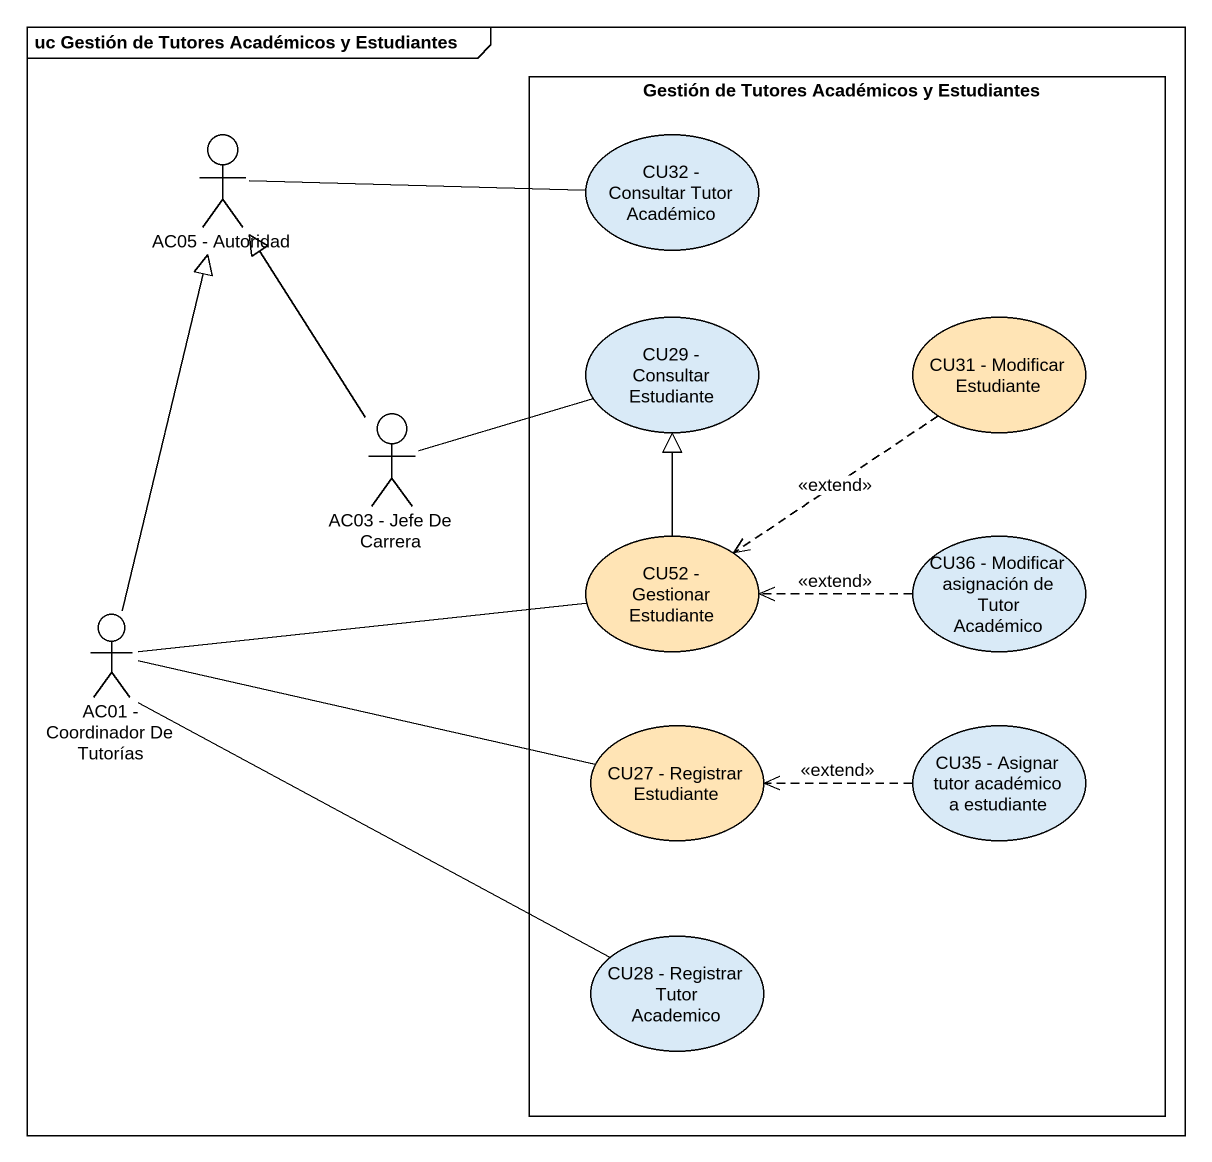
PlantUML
@startuml
mainframe uc Gestión de Tutores Académicos y Estudiantes
actor "AC05 - Autoridad" as AC05_Autoridad
rectangle "Gestión de Tutores Académicos y Estudiantes" as Gestión_de_Tutores {
  usecase "CU32 - Consultar Tutor Académico" as CU32_Consultar_Tutor
  usecase "CU29 - Consultar Estudiante" as CU29_Consultar_Estudiante
  usecase "CU31 - Modificar Estudiante" as CU31_Modificar_Estudiante #FFE4B5
  usecase "CU52 - Gestionar Estudiante" as CU52_Gestionar_Estudiante #FFE4B5
  usecase "CU36 - Modificar asignación de Tutor Académico" as CU36_Modificar_asignación
  usecase "CU27 - Registrar Estudiante" as CU27_Registrar_Estudiante #FFE4B5
  usecase "CU35 - Asignar tutor académico a estudiante" as CU35_Asignar_tutor
  usecase "CU28 - Registrar Tutor Academico" as CU28_Registrar_Tutor
}
actor "AC03 - Jefe De Carrera" as AC03_Jefe_De_Carrera
actor "AC01 - Coordinador De Tutorías" as AC01_Coordinador_De_Tutorías
AC05_Autoridad -right- CU32_Consultar_Tutor
CU31_Modificar_Estudiante ..> CU52_Gestionar_Estudiante : <<extend>>
AC03_Jefe_De_Carrera -up-|> AC05_Autoridad
AC03_Jefe_De_Carrera -right- CU29_Consultar_Estudiante
CU52_Gestionar_Estudiante -up-|> CU29_Consultar_Estudiante
CU36_Modificar_asignación .left.> CU52_Gestionar_Estudiante : <<extend>>
AC01_Coordinador_De_Tutorías -up-|> AC05_Autoridad
AC01_Coordinador_De_Tutorías -right- CU52_Gestionar_Estudiante
AC01_Coordinador_De_Tutorías -right- CU27_Registrar_Estudiante
AC01_Coordinador_De_Tutorías -right- CU28_Registrar_Tutor
CU35_Asignar_tutor .left.> CU27_Registrar_Estudiante : <<extend>>
@enduml
